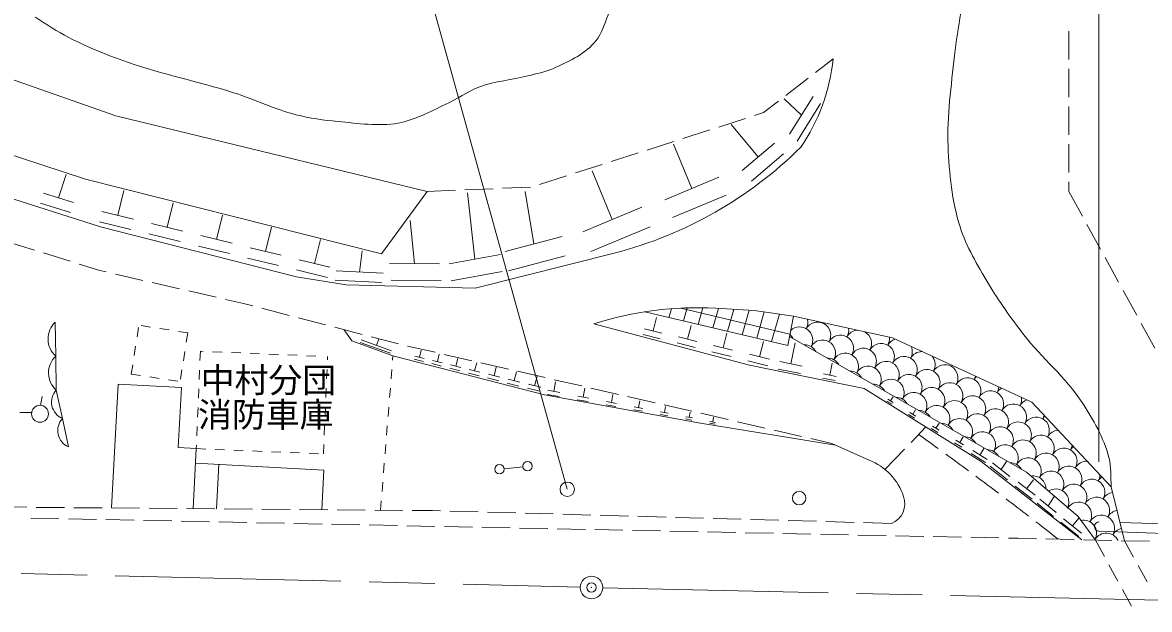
# Model space of a CAD drawing. Units: millimetres, scale not verified. Extents: x 40000 to 680000, y 20000 to 380000.
# Drawn here: x 232437 to 292368, y 288078 to 319274 of the extents above; entities that cross this region are included whole.
import ezdxf
from ezdxf.enums import TextEntityAlignment as Align

# ---------------------------------------------------------------- set-up
doc = ezdxf.new("R2010")
doc.units = ezdxf.units.MM
doc.header["$LTSCALE"] = 1000
doc.header["$PDMODE"] = 32
doc.header["$PDSIZE"] = 500
doc.linetypes.add('CHAIN', pattern=[18.5, 12, -1.5, 3.5, -1.5])
for name, color, linetype, lineweight in [('M-BGD', 7, 'Continuous', 13), ('M-BMK', 2, 'CHAIN', 13), ('M-WORK', 1, 'Continuous', 13)]:
    doc.layers.add(name, color=color, linetype=linetype, lineweight=lineweight)
doc.styles.add('ＭＳ ゴシック', font='')
doc.styles.get('ＭＳ ゴシック').set_extended_font_data('MS Gothic')

msp = doc.modelspace()

# ---------------------------------------------------------------- linework, layer by layer
at = {"layer": 'M-BGD'}
msp.add_circle((262691, 289245), 600, dxfattribs=at)
msp.add_point((262691, 289245), dxfattribs=at)
at = {"layer": 'M-BMK'}
for p, q in [((163390, 291703), (262092, 289260)), ((263291, 289232), (315423, 288078))]:
    msp.add_line(p, q, dxfattribs=at)
at = {"layer": 'M-WORK'}
for p, q in [((289682, 295918), (289682, 332784)), ((261405, 294467), (252961, 324871)), ((236576, 308411), (202700, 319204)), ((235785, 310942), (210446, 319239)), ((222978, 319351), (237403, 314324)), ((288080, 318808), (288080, 317308)), ((274610, 316621), (275548, 317345)), ((288080, 316808), (288080, 315308)), ((273027, 315399), (274214, 316315)), ((274488, 315345), (273233, 313347)), ((271847, 314488), (272631, 315093)), ((273860, 314346), (272944, 315226)), ((274880, 314968), (273625, 312970)), ((288080, 314808), (288080, 313308)), ((237403, 314324), (253962, 310296)), ((269458, 313721), (270886, 314179)), ((271362, 314332), (271847, 314488)), ((267553, 313110), (268982, 313568)), ((271567, 312137), (270115, 313853)), ((265649, 312499), (267077, 312958)), ((272418, 312857), (270716, 311417)), ((263744, 311888), (265173, 312347)), ((268032, 310453), (267056, 312804)), ((272898, 312290), (271197, 310849)), ((288080, 312808), (288080, 311308)), ((261840, 311278), (263268, 311736)), ((234358, 309958), (234755, 311201)), ((259936, 310667), (261364, 311125)), ((263801, 308805), (262730, 311385)), ((269465, 311048), (266599, 309858)), ((251535, 306983), (235785, 310942)), ((255960, 310380), (257459, 310443)), ((257959, 310464), (259457, 310527)), ((288080, 310808), (288080, 310290)), ((235156, 309704), (233560, 310212)), ((237498, 309035), (237816, 310341)), ((253962, 310296), (251535, 306983)), ((253962, 310296), (255461, 310359)), ((256489, 306704), (256097, 310221)), ((259622, 307506), (259169, 310290)), ((269862, 310093), (266996, 308903)), ((288080, 310290), (288803, 308976)), ((234987, 309172), (233391, 309680)), ((240130, 308389), (240447, 309688)), ((265373, 309458), (262229, 308152)), ((238199, 308272), (236524, 308681)), ((238335, 308830), (236660, 309239)), ((242752, 307746), (243067, 309038)), ((253283, 306459), (253050, 308758)), ((247008, 305760), (236576, 308411)), ((240963, 308186), (239297, 308592)), ((245364, 307105), (245678, 308390)), ((265809, 308410), (262664, 307104)), ((289043, 308537), (289766, 307223)), ((231633, 307621), (233065, 307176)), ((240827, 307631), (239162, 308037)), ((243580, 307544), (241924, 307948)), ((247967, 306467), (248279, 307745)), ((261132, 307908), (258111, 307103)), ((233543, 307028), (234975, 306583)), ((243446, 306992), (241789, 307396)), ((246188, 306904), (244540, 307306)), ((250364, 306010), (250502, 307148)), ((257849, 306952), (255130, 306456)), ((263963, 307034), (256510, 305158)), ((261299, 306880), (258278, 306074)), ((235453, 306434), (236542, 306096)), ((246054, 306355), (244406, 306757)), ((248786, 306267), (247147, 306667)), ((254612, 306447), (251955, 306470)), ((290007, 306785), (290729, 305470)), ((236542, 306096), (236892, 306016)), ((237380, 305904), (238842, 305568)), ((249642, 305330), (247008, 305760)), ((248653, 305721), (247014, 306121)), ((251611, 305948), (249116, 306071)), ((257951, 306036), (255232, 305540)), ((239329, 305456), (240791, 305120)), ((251551, 305460), (249057, 305583)), ((256510, 305158), (249642, 305330)), ((254701, 305566), (252044, 305589)), ((241278, 305008), (242740, 304672)), ((243227, 304560), (244185, 304340)), ((290970, 305032), (291692, 303717)), ((244185, 304340), (244686, 304210)), ((245170, 304084), (246621, 303706)), ((265533, 303899), (273133, 302112)), ((266942, 304062), (266809, 303599)), ((273248, 302711), (267447, 304094)), ((267787, 304107), (267589, 303416)), ((268621, 304114), (268368, 303232)), ((269444, 304083), (269148, 303049)), ((269299, 304091), (271347, 303971)), ((270257, 304016), (269927, 302865)), ((271081, 303986), (270707, 302682)), ((271347, 303971), (273430, 303661)), ((271885, 303891), (271487, 302499)), ((234179, 303347), (234205, 301539)), ((247105, 303580), (248557, 303202)), ((262827, 303265), (271089, 301062)), ((265971, 302885), (266149, 303589)), ((272684, 303772), (272266, 302315)), ((273133, 302112), (273430, 303661)), ((273430, 303661), (278698, 302508)), ((291933, 303279), (292655, 301965)), ((238527, 302564), (238604, 303058)), ((239247, 303090), (238753, 303167)), ((240235, 302937), (239741, 303014)), ((241223, 302783), (240729, 302860)), ((241223, 302783), (241147, 302289)), ((249041, 303076), (250492, 302698)), ((249549, 302944), (249947, 302352)), ((266355, 302467), (265436, 302698)), ((266431, 302769), (265512, 303000)), ((267806, 302439), (267992, 303179)), ((269693, 301980), (269888, 302757)), ((238373, 301576), (238450, 302070)), ((249947, 302352), (252135, 301553)), ((252013, 301695), (250398, 302267)), ((252065, 301833), (250450, 302404)), ((250976, 302572), (252428, 302194)), ((251257, 302119), (251378, 302440)), ((252914, 302080), (254376, 301745)), ((268209, 302000), (267244, 302243)), ((268288, 302317), (267324, 302560)), ((270199, 301853), (269187, 302108)), ((271633, 301509), (271838, 302323)), ((285828, 295368), (273226, 302594)), ((273301, 301132), (273531, 302257)), ((278698, 302508), (286117, 299099)), ((234205, 301539), (234230, 299732)), ((241070, 301795), (240993, 301301)), ((241895, 301802), (241874, 301302)), ((242045, 301795), (241895, 301802)), ((243045, 301753), (242545, 301774)), ((244044, 301711), (243544, 301732)), ((245043, 301669), (244543, 301690)), ((246042, 301628), (245542, 301648)), ((247041, 301586), (246541, 301607)), ((248040, 301544), (247541, 301565)), ((248650, 301338), (248657, 301518)), ((252117, 301329), (252135, 301553)), ((252135, 301553), (260198, 299477)), ((253794, 301422), (253299, 301549)), ((253547, 301486), (253644, 301865)), ((254498, 301250), (254600, 301648)), ((254864, 301633), (256326, 301297)), ((270115, 301520), (269103, 301775)), ((272164, 301375), (271103, 301642)), ((238220, 300588), (238297, 301082)), ((253752, 301259), (253258, 301386)), ((254713, 301013), (254195, 301146)), ((254757, 301183), (254239, 301316)), ((255701, 300759), (255158, 300899)), ((255747, 300938), (255204, 301077)), ((255476, 301007), (255582, 301424)), ((256481, 300758), (256593, 301194)), ((256813, 301186), (258275, 300850)), ((257515, 300502), (257631, 300958)), ((272076, 301026), (271015, 301294)), ((271089, 301062), (277200, 299822)), ((273812, 300617), (272628, 300858)), ((273893, 301011), (272709, 301253)), ((275368, 300534), (275499, 301176)), ((238220, 300588), (238714, 300511)), ((239208, 300434), (239702, 300358)), ((240196, 300281), (240690, 300204)), ((240916, 300807), (240839, 300313)), ((241853, 300803), (241832, 300303)), ((248608, 300339), (248629, 300839)), ((252037, 300332), (252077, 300830)), ((256717, 300499), (256149, 300644)), ((256765, 300685), (256197, 300831)), ((257761, 300231), (257168, 300383)), ((257811, 300426), (257218, 300578)), ((258888, 300159), (258267, 300318)), ((258577, 300239), (258699, 300714)), ((258762, 300739), (260224, 300403)), ((259670, 299968), (259798, 300464)), ((260712, 300291), (262174, 299956)), ((275660, 300239), (274984, 300377)), ((275706, 300465), (275030, 300603)), ((234230, 299732), (234558, 298226)), ((237531, 300055), (237174, 293472)), ((240893, 299872), (237531, 300055)), ((240720, 296679), (240893, 299872)), ((241811, 299804), (241790, 299304)), ((248566, 299340), (248587, 299840)), ((251957, 299335), (251997, 299834)), ((258835, 299955), (258215, 300114)), ((259939, 299672), (259292, 299838)), ((259994, 299885), (259346, 300051)), ((261009, 299612), (260367, 299726)), ((260688, 299669), (260780, 300184)), ((262258, 299368), (262341, 299833)), ((262661, 299844), (264123, 299509)), ((277200, 299822), (283414, 295949)), ((233479, 299405), (233385, 298927)), ((260198, 299477), (268495, 297980)), ((260971, 299398), (260329, 299512)), ((262513, 299123), (261934, 299226)), ((262547, 299316), (261968, 299419)), ((264019, 299033), (263500, 299126)), ((263759, 299080), (263833, 299496)), ((264611, 299397), (266073, 299062)), ((265195, 298804), (265261, 299174)), ((278681, 298981), (278394, 299157)), ((278738, 299075), (278452, 299251)), ((278595, 299163), (278730, 299382)), ((286117, 299099), (290334, 294589)), ((232920, 298545), (232299, 298545)), ((241769, 298804), (241748, 298305)), ((248524, 298341), (248545, 298840)), ((251876, 298339), (251916, 298837)), ((263988, 298860), (263469, 298953)), ((265399, 298609), (264937, 298691)), ((265426, 298763), (264965, 298845)), ((266772, 298504), (266366, 298576)), ((266560, 298950), (268022, 298615)), ((266569, 298540), (266627, 298867)), ((267883, 298288), (267934, 298572)), ((268509, 298503), (269971, 298167)), ((279942, 298350), (279621, 298548)), ((279782, 298449), (279933, 298695)), ((234558, 298226), (234885, 296719)), ((266748, 298369), (266342, 298441)), ((268039, 298138), (267685, 298202)), ((268060, 298256), (267706, 298319)), ((268495, 297980), (275670, 296818)), ((269274, 297918), (268971, 297973)), ((269292, 298020), (268989, 298074)), ((269140, 298047), (269184, 298290)), ((270459, 298056), (271921, 297720)), ((279878, 298245), (279556, 298442)), ((281008, 297711), (281176, 297984)), ((241727, 297805), (241706, 297306)), ((248482, 297342), (248503, 297841)), ((251796, 297342), (251836, 297840)), ((272408, 297608), (273870, 297273)), ((279687, 296960), (280476, 297780)), ((281114, 297484), (280757, 297703)), ((281186, 297601), (280829, 297821)), ((240720, 296679), (241677, 296627)), ((241685, 296806), (241677, 296627)), ((248440, 296343), (248461, 296842)), ((251716, 296345), (251756, 296843)), ((274357, 297161), (275479, 296904)), ((275479, 296904), (277467, 296009)), ((282392, 296698), (281998, 296940)), ((282472, 296827), (282078, 297069)), ((282275, 296948), (282460, 297250)), ((241504, 293433), (241677, 296627)), ((241677, 296627), (242177, 296606)), ((242677, 296585), (243176, 296564)), ((243676, 296543), (244175, 296522)), ((244675, 296501), (245174, 296480)), ((245674, 296459), (246173, 296438)), ((246673, 296417), (247173, 296396)), ((247672, 296375), (248172, 296354)), ((278300, 295518), (279340, 296599)), ((283644, 295892), (282877, 296376)), ((283734, 296040), (282967, 296524)), ((283351, 296282), (283562, 296627)), ((248462, 295476), (241635, 295846)), ((242749, 293426), (242876, 295779)), ((248348, 293380), (248462, 295476)), ((251635, 295348), (251675, 295847)), ((258045, 295558), (259043, 295664)), ((283414, 295949), (288767, 291783)), ((284819, 294967), (283901, 295692)), ((284938, 295149), (284020, 295873)), ((284479, 295511), (284758, 295934)), ((288583, 293027), (285828, 295368)), ((285835, 294495), (286204, 294974)), ((251555, 294351), (251595, 294850)), ((286132, 293942), (285222, 294639)), ((286290, 294147), (285380, 294844)), ((290334, 294589), (291046, 291730)), ((251474, 293355), (251515, 293853)), ((287270, 293025), (286394, 293726)), ((287409, 293236), (286534, 293937)), ((286972, 293587), (287297, 294079)), ((232665, 293513), (231166, 293539)), ((233202, 293504), (233165, 293505)), ((234665, 293492), (233202, 293504)), ((236665, 293476), (235165, 293488)), ((238665, 293460), (237165, 293472)), ((240665, 293443), (239165, 293455)), ((242665, 293427), (241165, 293439)), ((244665, 293410), (243165, 293423)), ((246665, 293394), (245165, 293406)), ((248665, 293378), (247165, 293390)), ((250665, 293361), (249165, 293374)), ((252665, 293345), (251165, 293357)), ((254238, 293332), (253165, 293341)), ((254664, 293320), (254238, 293332)), ((256664, 293265), (255164, 293306)), ((258663, 293209), (257163, 293251)), ((260662, 293153), (259163, 293195)), ((262661, 293098), (261162, 293139)), ((264661, 293042), (263161, 293084)), ((232873, 292935), (234373, 292904)), ((234873, 292894), (236373, 292863)), ((236873, 292853), (238372, 292822)), ((238872, 292812), (240372, 292781)), ((240872, 292771), (242371, 292741)), ((242871, 292730), (244371, 292700)), ((244871, 292689), (246371, 292659)), ((246870, 292649), (248370, 292618)), ((248870, 292608), (250370, 292577)), ((250870, 292567), (252369, 292536)), ((252869, 292526), (254369, 292495)), ((254869, 292485), (256369, 292454)), ((266660, 292986), (265160, 293028)), ((268659, 292931), (267160, 292972)), ((270658, 292875), (269159, 292917)), ((272657, 292819), (271158, 292861)), ((274657, 292764), (273157, 292805)), ((276656, 292708), (275156, 292750)), ((278655, 292652), (277156, 292694)), ((288604, 291957), (287659, 292716)), ((288749, 292135), (287804, 292894)), ((288276, 292515), (288614, 292930)), ((289489, 291766), (288583, 293027)), ((290803, 292706), (306008, 292229)), ((256868, 292444), (258368, 292414)), ((258868, 292403), (260368, 292373)), ((260868, 292362), (262367, 292332)), ((262867, 292322), (264367, 292291)), ((264867, 292281), (266366, 292250)), ((266866, 292240), (268366, 292209)), ((268866, 292199), (270366, 292168)), ((270865, 292158), (272365, 292127)), ((272865, 292117), (274365, 292087)), ((274865, 292076), (276364, 292046)), ((276864, 292035), (278364, 292005)), ((278864, 291995), (280364, 291964)), ((280863, 291954), (282363, 291923)), ((282863, 291913), (284363, 291882)), ((284863, 291872), (285393, 291861)), ((306723, 291682), (289682, 292234)), ((285393, 291861), (286362, 291839)), ((286862, 291827), (288362, 291792)), ((288862, 291781), (290361, 291746)), ((289489, 291766), (289970, 290889)), ((290861, 291734), (292361, 291699)), ((291046, 291730), (291526, 290853)), ((290210, 290451), (290691, 289574)), ((291767, 290415), (292248, 289538)), ((290931, 289136), (291412, 288259))]:
    msp.add_line(p, q, dxfattribs=at)
for centre, radius in [((233365, 298478), 450), ((257796, 295532), 250), ((259292, 295690), 250), ((261405, 294467), 384), ((273738, 293992), 358)]:
    msp.add_circle(centre, radius, dxfattribs=at)
for centre, radius, start, end in [((265340, 318419), 10264, 325.77183, 353.99257), ((258466, 328170), 21839, 284.5782, 314.69596), ((268346, 285792), 18324, 87.01916, 107.53085), ((235013, 302455), 1221, 133.07281, 228.5641), ((273503, 303352), 700, 330.17214, 11.74187), ((274717, 302656), 700, 330.17214, 150.17214), ((274458, 303612), 700, 330.17214, 333.45039), ((275673, 302915), 700, 146.83366, 150.17214), ((272806, 302138), 700, 29.84262, 51.37964), ((273762, 302397), 700, 330.17214, 132.75229), ((275932, 301960), 700, 330.17214, 150.17214), ((275673, 302915), 700, 330.17214, 8.46583), ((276887, 302219), 700, 94.70245, 150.17214), ((276887, 302219), 700, 330.17214, 60.59704), ((276628, 303174), 700, 330.17214, 330.3043), ((277843, 302478), 700, 150.03988, 150.17214), ((274021, 301442), 700, 29.84262, 90.50166), ((274976, 301701), 700, 330.17214, 150.17214), ((278102, 301522), 700, 330.17214, 150.17214), ((277843, 302478), 700, 330.17214, 5.25961), ((279057, 301782), 700, 108.60948, 150.17214), ((235039, 300647), 1221, 133.07281, 228.5641), ((276191, 301004), 700, 330.17214, 150.17214), ((277146, 301263), 700, 330.17214, 150.17214), ((279316, 300826), 700, 330.17214, 150.17214), ((279057, 301782), 700, 330.17214, 22.04272), ((280272, 301085), 700, 90.14537, 150.17214), ((280272, 301085), 700, 330.17214, 40.50683), ((275235, 300745), 700, 29.84262, 90.50166), ((277405, 300308), 700, 330.17214, 150.17214), ((278361, 300567), 700, 330.17214, 150.17214), ((281486, 300389), 700, 330.17214, 150.17214), ((281227, 301344), 700, 330.17214, 335.41272), ((282442, 300648), 700, 144.88781, 150.17214), ((276450, 300049), 700, 29.84262, 90.50166), ((278620, 299612), 700, 330.17214, 150.17214), ((279575, 299871), 700, 330.17214, 150.17214), ((280531, 300130), 700, 330.17214, 150.17214), ((282701, 299693), 700, 330.17214, 150.17214), ((282442, 300648), 700, 330.17214, 345.7644), ((283656, 299952), 700, 134.17424, 150.17214), ((234924, 299094), 942, 137.38855, 247.11381), ((277664, 299353), 700, 29.84262, 90.50166), ((280790, 299174), 700, 330.17214, 150.17214), ((281745, 299433), 700, 330.17214, 150.17214), ((283915, 298996), 700, 330.17214, 150.17214), ((283656, 299952), 700, 330.17214, 356.47797), ((284871, 299255), 700, 122.60802, 150.17214), ((278879, 298656), 700, 29.84262, 90.50166), ((279834, 298915), 700, 330.17214, 150.17214), ((282004, 298478), 700, 330.17214, 150.17214), ((282960, 298737), 700, 330.17214, 150.17214), ((284871, 299255), 700, 330.17214, 8.04419), ((286085, 298559), 700, 109.25754, 150.17214), ((280093, 297960), 700, 29.84262, 90.50166), ((281049, 298219), 700, 330.17214, 150.17214), ((283219, 297782), 700, 330.17214, 150.17214), ((284174, 298041), 700, 330.17214, 150.17214), ((285130, 298300), 700, 330.17214, 150.17214), ((235251, 297588), 942, 137.38855, 247.11381), ((281308, 297263), 700, 29.84262, 90.50166), ((282263, 297523), 700, 330.17214, 150.17214), ((285389, 297344), 700, 330.17214, 150.17214), ((286344, 297603), 700, 330.17214, 150.17214), ((286085, 298559), 700, 330.17214, 347.13835), ((287300, 297863), 700, 134.67201, 150.17214), ((164935, 136145), 198134, 54.09597, 54.4653), ((282523, 296567), 700, 29.84262, 90.50166), ((283478, 296826), 700, 330.17214, 150.17214), ((284433, 297085), 700, 330.17214, 150.17214), ((286603, 296648), 700, 330.17214, 150.17214), ((287559, 296907), 700, 93.72447, 150.17214), ((284692, 296130), 700, 330.17214, 150.17214), ((285648, 296389), 700, 330.17214, 150.17214), ((287559, 296907), 700, 330.17214, 352.43465), ((288773, 296211), 700, 130.42631, 150.17214), ((164935, 136145), 198134, 53.51761, 53.95138), ((283737, 295871), 700, 29.84262, 90.50166), ((285907, 295433), 700, 330.17214, 150.17214), ((286862, 295693), 700, 330.17214, 150.17214), ((287818, 295952), 700, 330.17214, 150.17214), ((276297, 293069), 3164, 18.81093, 68.29197), ((284952, 295174), 700, 29.84262, 90.50166), ((288077, 294996), 700, 330.17214, 150.17214), ((289032, 295255), 700, 87.99043, 150.17214), ((164935, 136145), 198134, 52.93926, 53.37302), ((286166, 294478), 700, 358.5285, 99.08399), ((287122, 294737), 700, 330.17214, 150.17214), ((289292, 294300), 700, 330.17214, 150.17214), ((289032, 295255), 700, 330.17214, 358.16869), ((290247, 294559), 700, 126.16594, 150.17214), ((287381, 293782), 700, 332.98328, 124.6292), ((288336, 294041), 700, 330.17214, 150.17214), ((290506, 293604), 700, 98.14604, 150.17214), ((278222, 293704), 1137, 292.38252, 19.8199), ((164935, 136145), 198134, 52.3609, 52.79467), ((288595, 293085), 700, 330.17214, 147.38849), ((289551, 293344), 700, 330.17214, 150.17214), ((289810, 292389), 700, 330.17214, 150.17214), ((290765, 292648), 700, 99.84668, 150.17214), ((164935, 136145), 198134, 51.78255, 52.21631), ((288854, 292130), 700, 331.28774, 102.5786), ((289690, 292484), 250, 88.14583, 268.14583), ((290069, 291434), 700, 25.77088, 149.0658), ((291024, 291693), 700, 101.54368, 150.17214)]:
    msp.add_arc(centre, radius, start, end, dxfattribs=at)
for points, knots in [([(290334, 294589), (290294, 295112), (290352, 295652), (290215, 296158), (289930, 297205), (289383, 298178), (288786, 299084), (287910, 300412), (286643, 301440), (285670, 302699), (284997, 303571), (284354, 304471), (283794, 305419), (283226, 306380), (282632, 307349), (282296, 308414), (281862, 309791), (281714, 311257), (281659, 312700), (281598, 314310), (281823, 315919), (282004, 317520), (282176, 319043), (282474, 320550), (282709, 322064)], [0, 0, 0, 0, 1, 1, 1, 2, 2, 2, 3, 3, 3, 4, 4, 4, 5, 5, 5, 6, 6, 6, 7, 7, 7, 8, 8, 8, 8]), ([(233116, 319557), (233713, 319196), (234285, 318789), (234907, 318473), (235910, 317961), (236960, 317539), (238022, 317164), (239864, 316516), (241792, 316141), (243651, 315546), (244770, 315189), (245836, 314666), (246973, 314376), (247706, 314189), (248459, 314085), (249211, 314014), (250274, 313915), (251361, 313744), (252413, 313928), (253293, 314083), (254094, 314541), (254909, 314909), (255538, 315194), (256102, 315620), (256751, 315856), (257575, 316156), (258466, 316223), (259316, 316441), (259761, 316556), (260221, 316634), (260641, 316820), (261426, 317168), (262244, 317550), (262827, 318180), (263157, 318536), (263323, 319019), (263498, 319471), (263723, 320047), (263820, 320664), (263980, 321261)], [0, 0, 0, 0, 1, 1, 1, 2, 2, 2, 3, 3, 3, 4, 4, 4, 5, 5, 5, 6, 6, 6, 7, 7, 7, 8, 8, 8, 9, 9, 9, 10, 10, 10, 11, 11, 11, 12, 12, 12, 13, 13, 13, 13])]:
    msp.add_open_spline(points, degree=3, knots=knots, dxfattribs=at)

# ---------------------------------------------------------------- texts
at = {"layer": 'M-WORK', "style": 'ＭＳ ゴシック'}
for s, p in [('中村分団', (241910, 299213)), ('消防車庫', (241772, 297378))]:
    msp.add_text(s, height=1320, dxfattribs=at).set_placement(p, align=Align.BOTTOM_LEFT)

doc.saveas('drawing.dxf')
